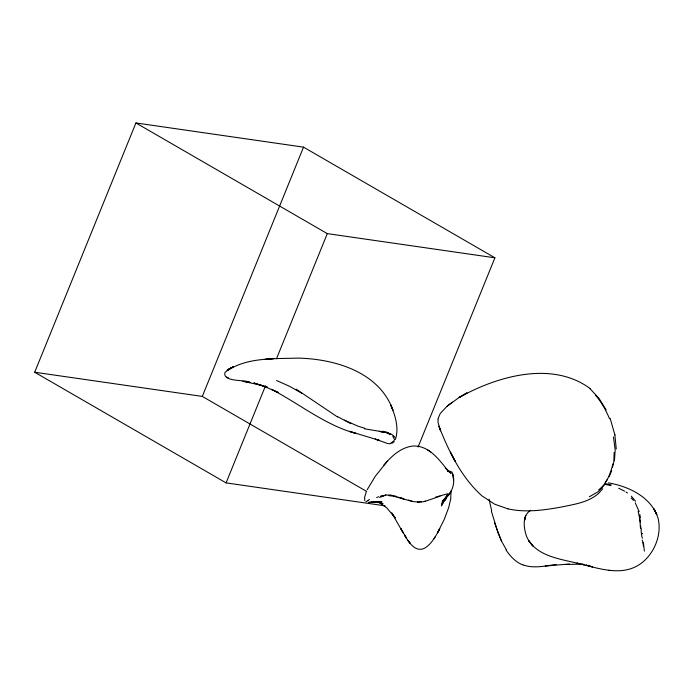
<?xml version="1.0" encoding="UTF-8"?>
<svg xmlns="http://www.w3.org/2000/svg" width="694" height="694" viewBox="0 0 694 694"><rect width="100%" height="100%" fill="white"/><g stroke="black" fill="none" stroke-linecap="round" stroke-linejoin="round"><path stroke-width="1.04" d="M640.397 525.445L639.642 518.999M641.265 528.715L641.195 529.895A17.636 13.854 -81.8 0 0 641.204 531.049A22.147 17.402 -81.8 0 0 641.265 532.203L641.586 534.918A20.23 15.901 -81.8 0 0 641.794 536.063A17.124 13.455 -81.8 0 0 641.976 536.826A11.113 8.736 -81.8 0 0 642.297 537.902L642.436 538.24M614.442 460.738L615.196 449.998L613.444 436.899M598.722 489.808C606.998 483.64 610.468 473.23 612.993 463.713M438.088 418.777L440.013 413.962M395.407 439.432C399.232 427.964 395.224 415.281 390.566 404.706L392.969 410.206C379.332 372.071 335.098 358.998 298.325 358.113C274.121 358.911 245.338 356.985 225.038 372.305C221.907 382.541 246.344 379.392 250.013 382.411L243.837 381.431M447.066 495.221L445.383 500.148L446.884 495.247M609.15 476.717L611.674 470.706M366.354 491.569L364.61 497.294L364.749 500.556M385.153 505.839L226.079 482.885L34.7 372.236L135.92 122.959L303.53 147.145L494.909 257.804L418.083 447.005M34.7 372.236L202.31 396.413L303.53 147.145M226.079 482.885L265.516 385.777M276.49 358.755L327.299 233.618L494.909 257.804M612.472 467.288L613.817 461.961L614.138 452.393M439.823 528.759L437.558 532.732L444.212 519.494L448.671 507.635L450.736 498.856L450.996 490.849M367.143 489.791L375.263 476.318L387.417 461.094M439.38 529.513C435.511 536.453 431.521 544.191 424.407 548.303C415.099 552.658 408.575 541.91 404.559 535.161L406.597 538.405L400.846 528.55L403.422 533.339M446.268 496.991L441.341 505.909L446.719 496.279L441.792 503.454L447.092 495.924L442.191 501.268C451.681 494.414 456.175 483.97 452.349 472.709M434.01 538.631L435.277 536.636M602.739 488.741L598.74 493.226M605.255 482.235L607.363 479.493M440.438 413.286L447.075 406.233L452.315 402.112M604.266 485.175L598.063 491.768L589.353 496.783M394.209 441.592L391.945 443.31M383.513 465.509C391.234 456.487 400.828 447.196 413.26 446.016C428.979 445.392 439.345 459.801 447.986 470.853L445.409 467.93M394.079 440.629L390.097 443.822L387.209 443.388L375.228 439.085L379.618 440.473L349.481 431.312L356.369 433.594C325.044 425.162 299.817 403.986 271.467 389.334L278.181 392.5L266.132 387.183L253.822 382.941L267.355 387.183L260.016 384.927M530.606 510.264C521.871 515.833 523.727 528.039 526.572 536.419C535.525 556.64 560.752 558.922 579.611 563.78L577.026 563.172C597.907 567.926 622.206 577.668 641.56 563.068C654.537 553.005 661.85 534.831 658.181 518.67C651.813 497.26 628.877 486.381 608.404 482.868M447.188 406.146L459.081 397.506L467.036 392.908L459.168 397.471C497.017 376.295 552.034 360.281 590.256 388.649M598.375 493.573C588.234 502.482 574.19 504.312 561.481 507.019C543.749 510.194 525.341 512.883 507.54 508.745M368.028 500.452L369.425 499.48M641.464 534.12L642.67 533.426M366.484 501.476L365.833 501.797M376.608 497.581L378.646 496.696M417.363 502.074L421.848 502.083L425.552 501.137M440.065 496.175L424.615 501.519M379.479 497.381L385.812 495.048L381.084 496.739M435.754 497.095L447.509 493.79M421.293 501.38L419.419 501.892A11.633 11.026 -16.4 0 1 418.152 501.979M451.464 471.946L451.907 471.799M380.841 495.95L383.166 495.386M368.714 502.612L374.187 501.797L372.079 501.953M556.432 564.456C545.536 565.792 534.033 568.82 523.328 564.968M583.168 564.092L566.104 564.482M545.284 566.052L569.488 563.979M374.795 502.118L381.969 501.823L368.913 502.196M418.152 502.022L413.381 501.649L408.558 500.088M385.578 495.039L390.575 495.022L396.569 496.427M447.526 471.183L450.467 471.304M388.866 495.655L393.229 496.149L412.123 501.389M608.647 570.329L610.616 570.581M379.436 431.364L383.47 431.937L364.376 428.797M379.306 431.399C384.554 432.692 391.572 432.241 394.843 437.315M242.805 381.266L261.057 385.248M604.951 484.317L610.876 485.6M605.333 483.597L611.241 484.906M397.697 497.069L402.147 498.058M582.014 564.352L584.331 564.907M376.217 502.057L383.053 503.714L379.254 502.213M448.367 471.426L450.866 472.154L447.873 470.974L451.187 473.369L445.435 467.947M400.516 498.101L404.168 499.186M364.871 428.285L357.939 426.168L344.345 420.087M507.921 508.858L494.64 504.174L482.009 495.906C461.363 477.411 448.957 451.673 438.938 426.272L440.56 430.827L438.053 422.403L438.035 419.115M382.663 431.174L387.677 432.943M385.317 432.119L387.087 432.761M276.55 380.503L289.572 386.324L301.873 393.307M618.623 488.203L624.6 491.152M523.007 564.985C515.711 562.322 510.324 556.31 506.065 550.047M350.765 423.67L337.77 416.756M226.6 376.998L228.621 378.03M135.92 122.959L327.299 233.618M202.31 396.413L366.484 491.343M390.505 434.461L386.471 432.093L389.724 434.513M337.51 416.964L296.052 389.1M430.861 452.028L427.4 449.712M625.997 492.011L627.437 492.983M378.299 501.84L386.679 507.808L395.302 517.924L391.72 512.918L402.867 532.324M589.943 388.597L598.922 398.261L606.148 409.885M631.349 496.21L635.609 501.294M631.202 497.98L633.405 500.339M595.66 395.433C601.611 402.32 606.001 410.388 609.532 418.734M407.638 540.088L410.215 543.376L408.185 540.773M392.821 436.283L394.678 439.909M635.279 502.855L639.148 511.617M502.361 542.604L506.403 549.908M642.141 540.123L643.52 543.688L644.388 551.14M501.857 541.693L497.91 532.445L491.361 511.14M501.684 541.867L494.371 522.443M610.113 418.222L614.901 434.964M638.15 511.348L640.527 522.409M639.885 514.67L640.441 517.837M640.683 526.356L640.944 528.047M642.948 542.639L643.442 546.126M614.832 434.513L616.255 448.905M452.748 474.349L453.546 480.179M640.241 525.549L640.527 528.403M491.734 510.81A252.113 150.685 -78.6 0 1 489.131 499.194M367.846 500.608A27.153 1.128 -40 0 1 366.38 501.571M525.089 517.446L524.725 520.014L525.089 517.446M525.228 517.351L525.063 517.984L525.688 515.659L525.228 517.351M450.666 492.445L447.24 495.62L450.666 492.445M229.272 368.878L227.025 370.284L232.681 367.161L229.272 368.878M230.156 368.471L227.537 370.041L233.34 366.848L230.156 368.471M273.887 358.581L264.969 359.431L273.887 358.581M592.589 566.894L586.074 565.063L592.589 566.894M532.801 545.918L528.759 540.765L532.801 545.918M654.832 510.663L653.731 508.65L656.819 514.679L654.832 510.663M455.212 461.189L450.371 452.089L455.177 461.189"/></g></svg>
